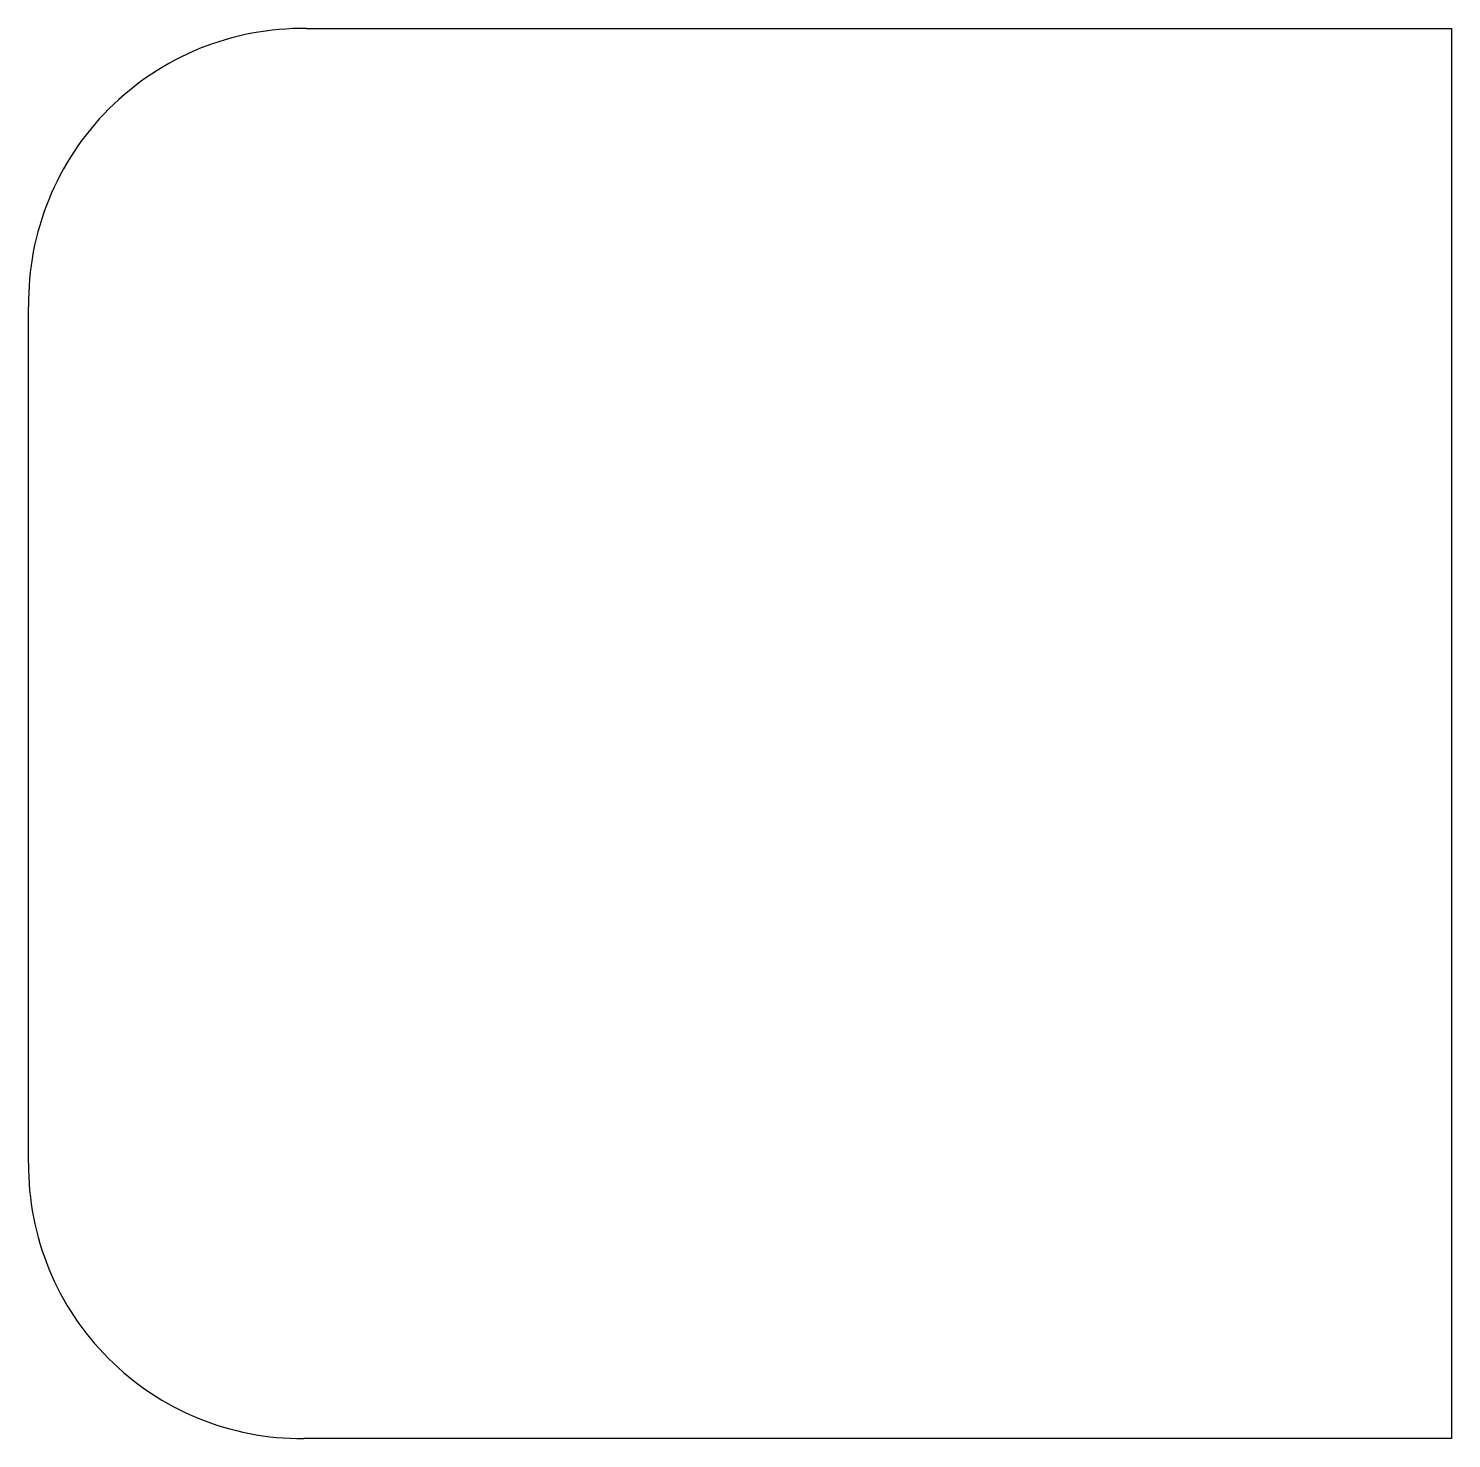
# Model space of a CAD drawing. Extents: x 166 to 477, y 62 to 370.
import ezdxf

# ---------------------------------------------------------------- set-up
doc = ezdxf.new("R2010")
doc.units = 0
doc.header["$LTSCALE"] = 12.7
doc.layers.add('VISIBLE', color=7, linetype='CONTINUOUS')

msp = doc.modelspace()

# ---------------------------------------------------------------- linework, layer by layer
at = {"layer": 'VISIBLE'}
for p, q in [((226.74, 370.33), (476.96, 370.33)), ((476.96, 370.33), (476.96, 62.33)), ((165.96, 122.48), (165.96, 309.55)), ((476.96, 62.33), (226.1, 62.33))]:
    msp.add_line(p, q, dxfattribs=at)
for centre, radius, start, end in [((225.93, 310.37), 59.97, 89.2198, 180.7802), ((225.63, 122), 59.67, 179.5445, 270.4555)]:
    msp.add_arc(centre, radius, start, end, dxfattribs=at)

doc.saveas('drawing.dxf')
